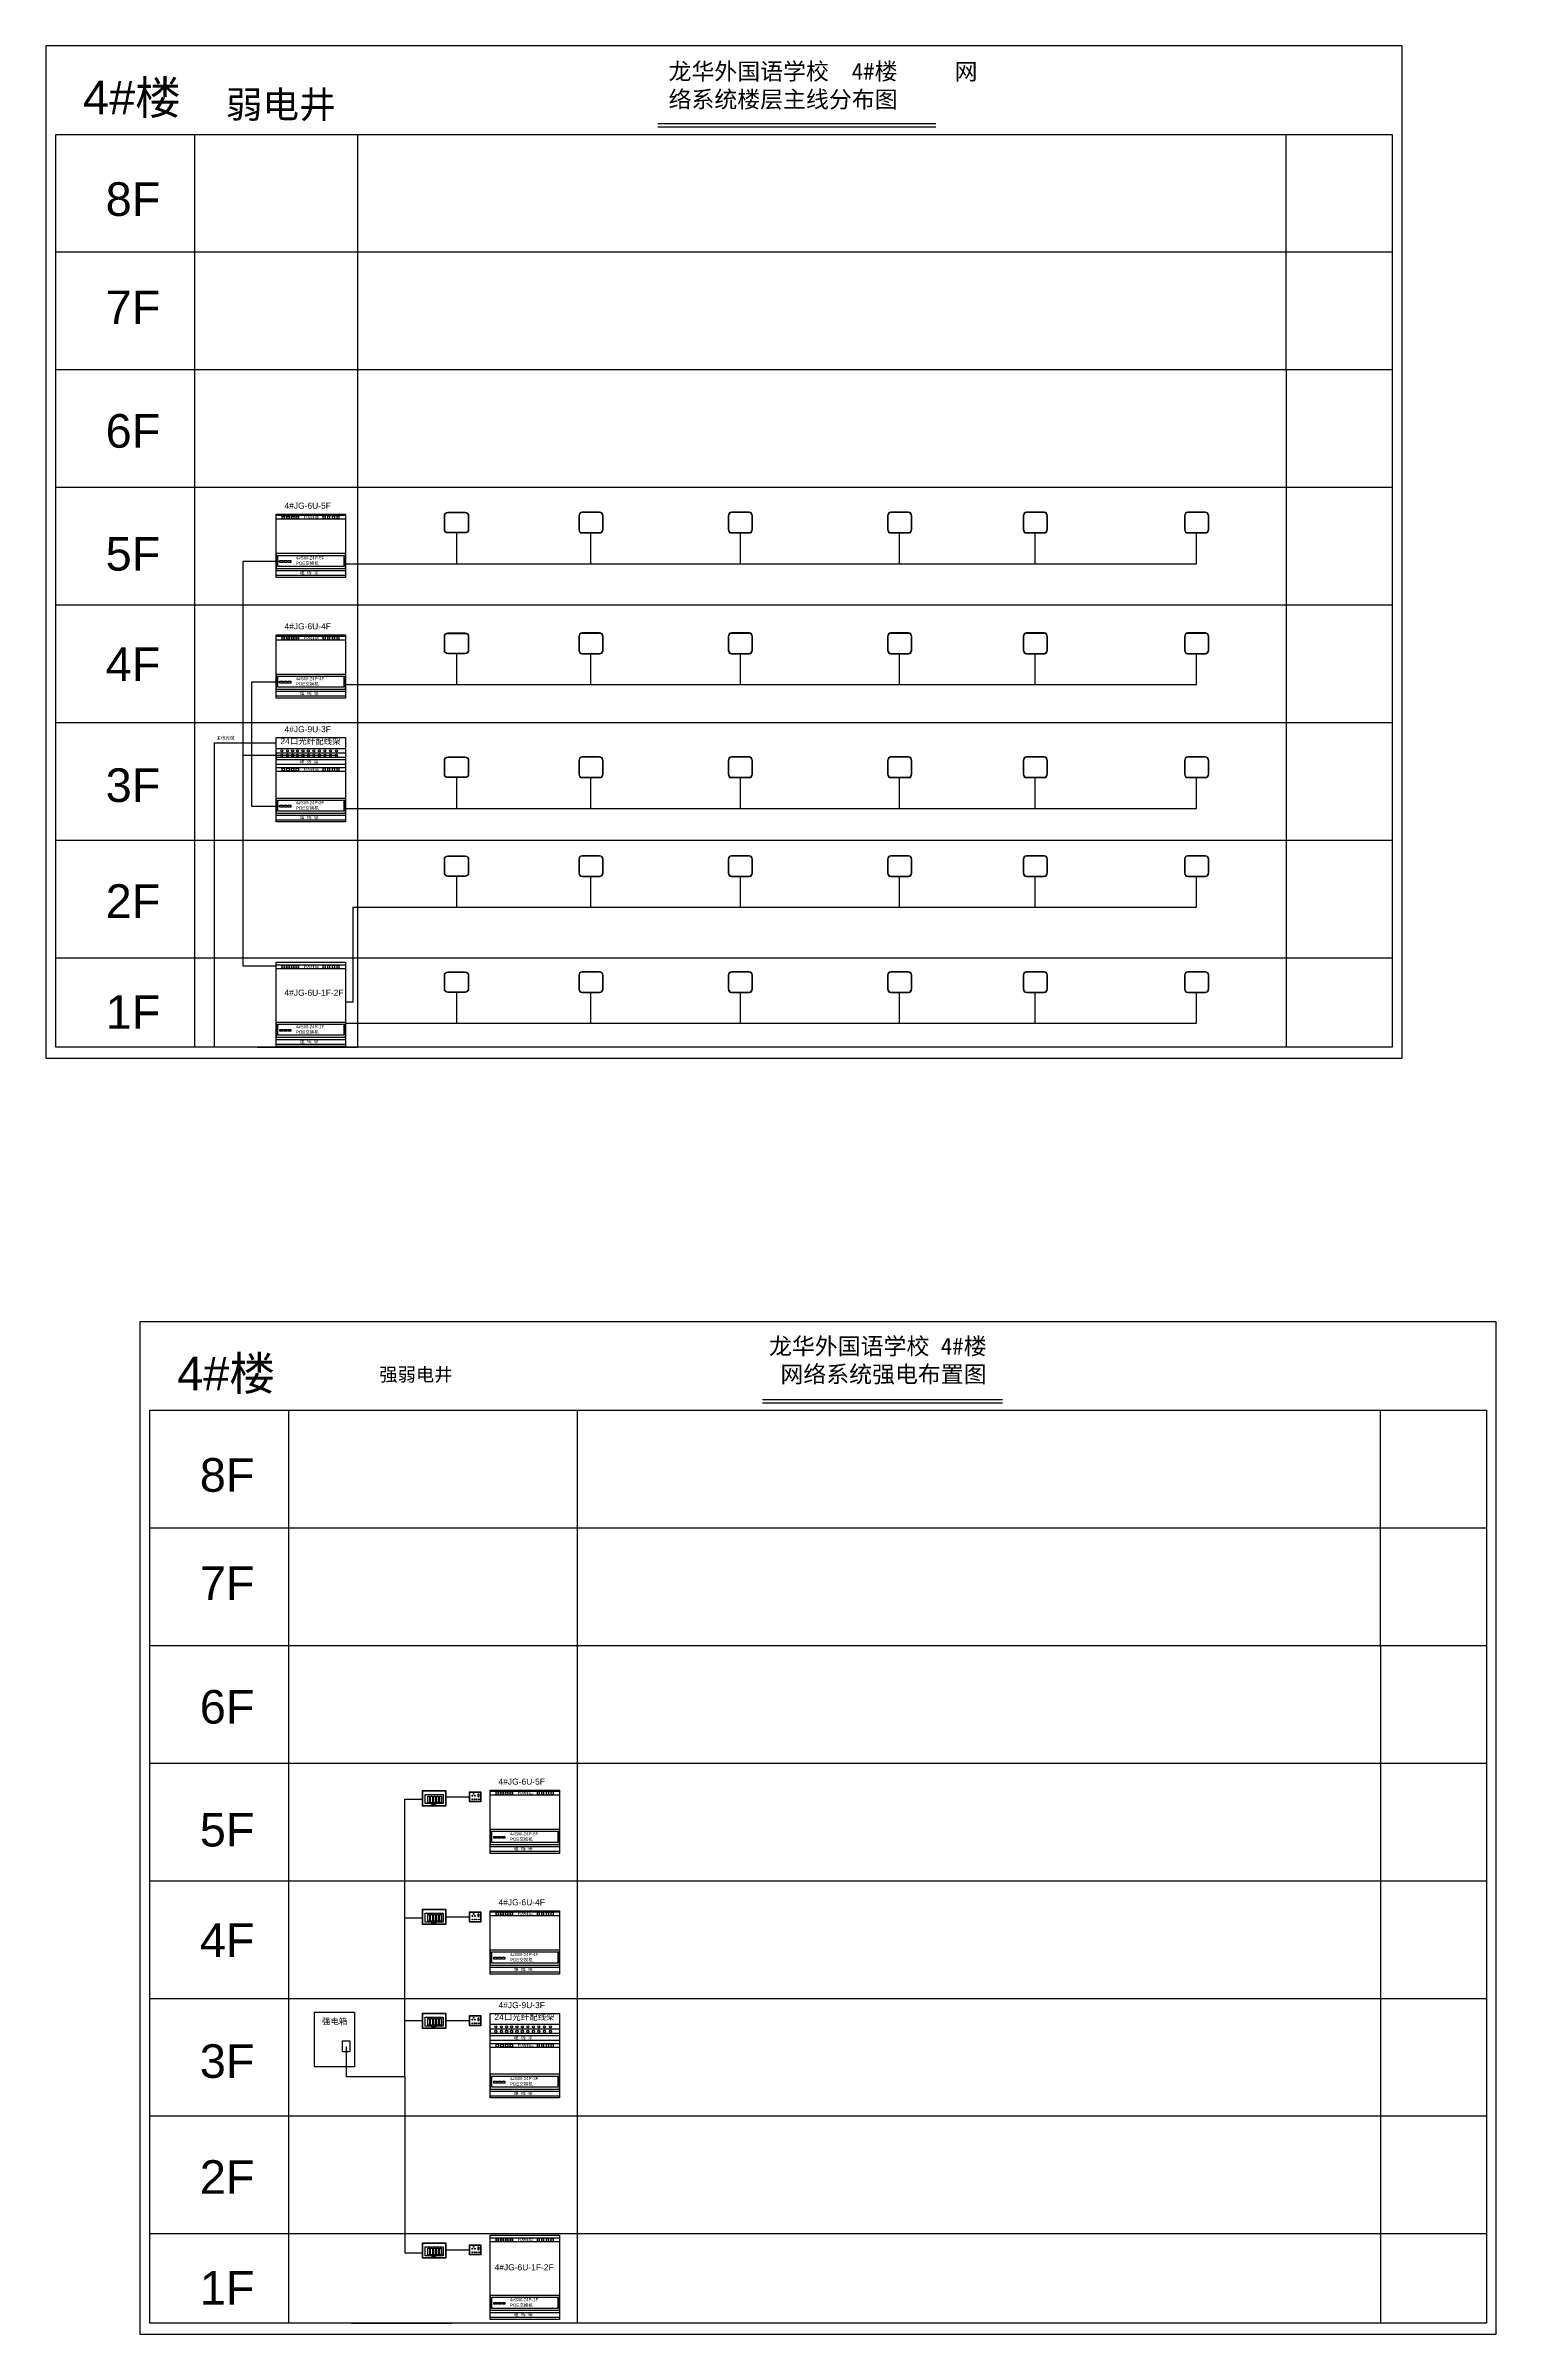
# Model space of a CAD drawing. Header units: millimetres. Extents: x 50392 to 160164, y -68581 to 42974.
# Drawn here: x 116974 to 160164, y -68581 to -480 of the extents above; entities that cross this region are included whole.
import ezdxf

# ---------------------------------------------------------------- set-up
doc = ezdxf.new("R2010")
doc.units = ezdxf.units.MM
doc.layers.add('多模光纤', color=4, linetype='Continuous')
doc.styles.get("Standard").update_dxf_attribs({"font": 'arial.ttf'})

# ---------------------------------------------------------------- blocks, each defined once
blk = doc.blocks.new('5664')
for points in [[(0, 0), (1721, 0), (1721, -99), (0, -99)], [(151, -18), (211, -18), (211, -81), (151, -81)], [(265, -18), (326, -18), (326, -81), (265, -81)], [(385, -18), (445, -18), (445, -81), (385, -81)], [(496, -18), (556, -18), (556, -81), (496, -81)], [(1225, -18), (1165, -18), (1165, -81), (1225, -81)], [(1336, -18), (1276, -18), (1276, -81), (1336, -81)], [(1456, -18), (1395, -18), (1395, -81), (1456, -81)], [(1570, -18), (1510, -18), (1510, -81), (1570, -81)]]:
    blk.add_lwpolyline(points, close=True)
at = {"insert": (697, -4), "char_height": 70, "attachment_point": 1}
blk.add_mtext_dynamic_manual_height_columns('{\\fSimHei|b0|i0|c134|p49;PDU排插}', width=1720.87, gutter_width=12.5, heights=[0], dxfattribs=at)

msp = doc.modelspace()

# ---------------------------------------------------------------- linework, layer by layer
for p, q in [((117271, -6617), (117271, -3117)), ((117271, -3117), (157068, -3117)), ((121399, -3117), (121399, -30284)), ((126271, -10117), (126271, -3117)), ((135197, -2794), (143478, -2794)), ((135197, -2895), (143478, -2895)), ((153910, -10117), (153910, -3117)), ((157068, -3117), (157068, -10117)), ((117271, -10117), (117271, -6617)), ((117271, -6617), (157068, -6617)), ((117271, -13617), (117271, -10117)), ((117271, -10117), (157068, -10117)), ((117271, -10117), (123271, -10117)), ((126271, -30284), (126271, -10117)), ((153910, -10117), (153910, -30284)), ((157068, -10117), (157068, -30284)), ((117271, -17117), (117271, -13617)), ((117271, -13617), (157068, -13617)), ((117271, -20617), (117271, -17117)), ((117271, -17117), (157068, -17117)), ((117271, -24117), (117271, -20617)), ((117271, -20617), (157068, -20617)), ((123831, -21526), (125896, -21526)), ((123831, -21526), (123831, -21687)), ((117271, -27617), (117271, -24117)), ((117271, -24117), (157068, -24117)), ((117271, -30284), (117271, -27617)), ((117271, -27617), (157068, -27617)), ((157068, -30284), (117271, -30284)), ((123271, -30284), (126271, -30284)), ((157068, -30284), (155382, -30284)), ((138315, -40763), (145458, -40763)), ((120075, -44586), (120075, -41086)), ((120075, -41086), (159872, -41086)), ((124203, -41086), (124203, -68253)), ((132806, -48086), (132806, -41086)), ((138315, -40864), (145458, -40864)), ((156714, -48086), (156714, -41086)), ((159872, -41086), (159872, -48086)), ((120075, -48086), (120075, -44586)), ((120075, -44586), (159872, -44586)), ((120075, -51586), (120075, -48086)), ((120075, -48086), (159872, -48086)), ((120075, -48086), (126075, -48086)), ((132806, -68253), (132806, -48086)), ((156714, -48086), (156714, -68253)), ((159872, -48086), (159872, -68253)), ((120075, -55086), (120075, -51586)), ((120075, -51586), (159872, -51586)), ((120075, -58586), (120075, -55086)), ((120075, -55086), (159872, -55086)), ((120075, -62086), (120075, -58586)), ((120075, -58586), (159872, -58586)), ((130204, -59495), (132269, -59495)), ((130204, -59495), (130204, -59656)), ((120075, -65586), (120075, -62086)), ((120075, -62086), (159872, -62086)), ((120075, -68253), (120075, -65586)), ((120075, -65586), (159872, -65586)), ((159872, -68253), (120075, -68253)), ((126075, -68253), (129075, -68253)), ((159872, -68253), (158186, -68253))]:
    msp.add_line(p, q)
at = {"color": 30}
for p, q in [((129205, -14979), (129205, -15896)), ((133206, -15896), (133206, -14979)), ((137656, -15896), (137656, -14979)), ((142399, -15896), (142399, -14979)), ((146439, -15896), (146439, -14979)), ((151240, -15896), (151240, -14979)), ((125896, -15896), (151240, -15896)), ((129205, -18571), (129205, -19488)), ((133206, -19488), (133206, -18571)), ((137656, -19488), (137656, -18571)), ((142399, -19488), (142399, -18571)), ((146439, -19488), (146439, -18571)), ((151240, -19488), (151240, -18571)), ((125896, -19488), (151240, -19488)), ((129205, -22260), (129205, -23177)), ((133206, -23177), (133206, -22260)), ((137656, -23177), (137656, -22260)), ((142399, -23177), (142399, -22260)), ((146439, -23177), (146439, -22260)), ((151240, -23177), (151240, -22260)), ((125896, -23177), (151240, -23177)), ((129205, -25199), (129205, -26116)), ((133206, -26116), (133206, -25199)), ((137656, -26116), (137656, -25199)), ((142399, -26116), (142399, -25199)), ((146439, -26116), (146439, -25199)), ((151240, -26116), (151240, -25199)), ((126127, -26116), (151240, -26116)), ((126127, -28942), (126127, -26116)), ((126127, -28942), (125896, -28942)), ((129205, -28652), (129205, -29569)), ((133206, -29569), (133206, -28652)), ((137656, -29569), (137656, -28652)), ((142399, -29569), (142399, -28652)), ((146439, -29569), (146439, -28652)), ((151240, -29569), (151240, -28652)), ((125896, -29569), (151240, -29569))]:
    msp.add_line(p, q, dxfattribs=at)
at = {"color": 3}
for p, q in [((121998, -30284), (121998, -21221)), ((121998, -21221), (123831, -21221))]:
    msp.add_line(p, q, dxfattribs=at)
at = {"color": 4}
msp.add_line((122841, -27859), (123831, -27859), dxfattribs=at)
at = {"color": 1}
for p, q in [((127664, -56191), (127664, -52661)), ((127664, -52661), (128197, -52661)), ((128471, -52809), (128579, -52809)), ((128888, -52588), (129587, -52588)), ((127664, -59252), (127664, -56191)), ((127664, -56191), (128197, -56191)), ((128471, -56339), (128579, -56339)), ((128888, -56164), (129587, -56164)), ((127664, -60908), (127664, -59252)), ((128197, -59252), (127664, -59252)), ((128471, -59430), (128579, -59430)), ((129587, -59252), (128888, -59252)), ((125916, -60021), (125916, -60908)), ((125916, -60908), (127664, -60908)), ((127664, -60908), (127664, -66161)), ((127664, -66161), (128197, -66161)), ((128471, -66265), (128579, -66265)), ((128888, -66068), (129587, -66068))]:
    msp.add_line(p, q, dxfattribs=at)
for points in [[(116974, -30612), (157360, -30612), (157360, -480), (116974, -480)], [(123831, -14417), (125896, -14417), (125896, -16307), (123831, -16307)], [(123831, -16034), (125896, -16034), (125896, -15594), (123831, -15594)], [(123881, -15645), (125852, -15645), (125852, -15977), (123881, -15977)], [(123831, -16098), (125896, -16098), (125896, -16247), (123831, -16247)], [(123941, -15800), (124033, -15800), (124033, -15855), (123941, -15855)], [(124063, -15800), (124155, -15800), (124155, -15855), (124063, -15855)], [(124180, -15800), (124272, -15800), (124272, -15855), (124180, -15855)], [(123831, -18008), (125896, -18008), (125896, -19898), (123831, -19898)], [(123831, -19626), (125896, -19626), (125896, -19186), (123831, -19186)], [(123831, -19689), (125896, -19689), (125896, -19838), (123831, -19838)], [(123881, -19237), (125852, -19237), (125852, -19568), (123881, -19568)], [(123941, -19392), (124033, -19392), (124033, -19447), (123941, -19447)], [(124063, -19392), (124155, -19392), (124155, -19447), (124063, -19447)], [(124180, -19392), (124272, -19392), (124272, -19447), (124180, -19447)], [(123831, -21068), (125896, -21068), (125896, -23579), (123831, -23579)], [(123831, -21390), (125896, -21390), (125896, -21662), (123831, -21662)], [(123831, -21724), (125896, -21724), (125896, -21873), (123831, -21873)], [(123831, -23317), (125896, -23317), (125896, -22877), (123831, -22877)], [(123881, -22928), (125852, -22928), (125852, -23259), (123881, -23259)], [(123941, -23083), (124033, -23083), (124033, -23138), (123941, -23138)], [(124063, -23083), (124155, -23083), (124155, -23138), (124063, -23138)], [(124180, -23083), (124272, -23083), (124272, -23138), (124180, -23138)], [(123831, -23380), (125896, -23380), (125896, -23529), (123831, -23529)], [(123831, -27747), (125896, -27747), (125896, -30258), (123831, -30258)], [(123831, -29984), (125896, -29984), (125896, -29544), (123831, -29544)], [(123881, -29595), (125852, -29595), (125852, -29926), (123881, -29926)], [(123941, -29750), (124033, -29750), (124033, -29805), (123941, -29805)], [(124063, -29750), (124155, -29750), (124155, -29805), (124063, -29805)], [(124180, -29750), (124272, -29750), (124272, -29805), (124180, -29805)], [(123831, -30047), (125896, -30047), (125896, -30196), (123831, -30196)], [(119778, -68581), (160164, -68581), (160164, -38449), (119778, -38449)], [(130204, -52386), (132269, -52386), (132269, -54276), (130204, -54276)], [(130204, -54003), (132269, -54003), (132269, -53564), (130204, -53564)], [(130253, -53615), (132225, -53615), (132225, -53946), (130253, -53946)], [(130314, -53770), (130405, -53770), (130405, -53824), (130314, -53824)], [(130435, -53770), (130527, -53770), (130527, -53824), (130435, -53824)], [(130553, -53770), (130644, -53770), (130644, -53824), (130553, -53824)], [(130204, -54067), (132269, -54067), (132269, -54216), (130204, -54216)], [(130204, -55977), (132269, -55977), (132269, -57867), (130204, -57867)], [(130204, -57595), (132269, -57595), (132269, -57155), (130204, -57155)], [(130204, -57658), (132269, -57658), (132269, -57807), (130204, -57807)], [(130253, -57206), (132225, -57206), (132225, -57537), (130253, -57537)], [(130314, -57361), (130405, -57361), (130405, -57416), (130314, -57416)], [(130435, -57361), (130527, -57361), (130527, -57416), (130435, -57416)], [(130553, -57361), (130644, -57361), (130644, -57416), (130553, -57416)], [(130204, -59038), (132269, -59038), (132269, -61548), (130204, -61548)], [(130204, -59359), (132269, -59359), (132269, -59632), (130204, -59632)], [(130204, -59694), (132269, -59694), (132269, -59843), (130204, -59843)], [(130204, -61286), (132269, -61286), (132269, -60846), (130204, -60846)], [(130253, -60897), (132225, -60897), (132225, -61228), (130253, -61228)], [(130314, -61052), (130405, -61052), (130405, -61107), (130314, -61107)], [(130435, -61052), (130527, -61052), (130527, -61107), (130435, -61107)], [(130553, -61052), (130644, -61052), (130644, -61107), (130553, -61107)], [(130204, -61349), (132269, -61349), (132269, -61498), (130204, -61498)], [(130204, -65633), (132269, -65633), (132269, -68144), (130204, -68144)], [(130204, -67870), (132269, -67870), (132269, -67430), (130204, -67430)], [(130204, -67933), (132269, -67933), (132269, -68082), (130204, -68082)], [(130253, -67481), (132225, -67481), (132225, -67812), (130253, -67812)], [(130314, -67636), (130405, -67636), (130405, -67691), (130314, -67691)], [(130435, -67636), (130527, -67636), (130527, -67691), (130435, -67691)], [(130553, -67636), (130644, -67636), (130644, -67691), (130553, -67691)]]:
    msp.add_lwpolyline(points, close=True)
for points in [[(128944, -14364), (129466, -14364, -0.414214), (129566, -14464), (129566, -14879, -0.414214), (129466, -14979), (128944, -14979, -0.414214), (128844, -14879), (128844, -14464, -0.414214)], [(128944, -14374), (129466, -14374, -0.414214), (129556, -14464), (129556, -14879, -0.414214), (129466, -14969), (128944, -14969, -0.414214), (128854, -14879), (128854, -14464, -0.414214)], [(133467, -14364), (132945, -14364, 0.414214), (132845, -14464), (132845, -14879, 0.414214), (132945, -14979), (133467, -14979, 0.414214), (133567, -14879), (133567, -14464, 0.414214)], [(133467, -14374), (132945, -14374, 0.414214), (132855, -14464), (132855, -14879, 0.414214), (132945, -14969), (133467, -14969, 0.414214), (133557, -14879), (133557, -14464, 0.414214)], [(137917, -14364), (137395, -14364, 0.414214), (137295, -14464), (137295, -14879, 0.414214), (137395, -14979), (137917, -14979, 0.414214), (138017, -14879), (138017, -14464, 0.414214)], [(137917, -14374), (137395, -14374, 0.414214), (137305, -14464), (137305, -14879, 0.414214), (137395, -14969), (137917, -14969, 0.414214), (138007, -14879), (138007, -14464, 0.414214)], [(142660, -14364), (142138, -14364, 0.414214), (142038, -14464), (142038, -14879, 0.414214), (142138, -14979), (142660, -14979, 0.414214), (142760, -14879), (142760, -14464, 0.414214)], [(142660, -14374), (142138, -14374, 0.414214), (142048, -14464), (142048, -14879, 0.414214), (142138, -14969), (142660, -14969, 0.414214), (142750, -14879), (142750, -14464, 0.414214)], [(146700, -14364), (146178, -14364, 0.414214), (146078, -14464), (146078, -14879, 0.414214), (146178, -14979), (146700, -14979, 0.414214), (146800, -14879), (146800, -14464, 0.414214)], [(146700, -14374), (146178, -14374, 0.414214), (146088, -14464), (146088, -14879, 0.414214), (146178, -14969), (146700, -14969, 0.414214), (146790, -14879), (146790, -14464, 0.414214)], [(151501, -14364), (150979, -14364, 0.414214), (150879, -14464), (150879, -14879, 0.414214), (150979, -14979), (151501, -14979, 0.414214), (151601, -14879), (151601, -14464, 0.414214)], [(151501, -14374), (150979, -14374, 0.414214), (150889, -14464), (150889, -14879, 0.414214), (150979, -14969), (151501, -14969, 0.414214), (151591, -14879), (151591, -14464, 0.414214)], [(128944, -17955), (129466, -17955, -0.414214), (129566, -18055), (129566, -18471, -0.414214), (129466, -18571), (128944, -18571, -0.414214), (128844, -18471), (128844, -18055, -0.414214)], [(128944, -17965), (129466, -17965, -0.414214), (129556, -18055), (129556, -18471, -0.414214), (129466, -18561), (128944, -18561, -0.414214), (128854, -18471), (128854, -18055, -0.414214)], [(133467, -17955), (132945, -17955, 0.414214), (132845, -18055), (132845, -18471, 0.414214), (132945, -18571), (133467, -18571, 0.414214), (133567, -18471), (133567, -18055, 0.414214)], [(133467, -17965), (132945, -17965, 0.414214), (132855, -18055), (132855, -18471, 0.414214), (132945, -18561), (133467, -18561, 0.414214), (133557, -18471), (133557, -18055, 0.414214)], [(137917, -17955), (137395, -17955, 0.414214), (137295, -18055), (137295, -18471, 0.414214), (137395, -18571), (137917, -18571, 0.414214), (138017, -18471), (138017, -18055, 0.414214)], [(137917, -17965), (137395, -17965, 0.414214), (137305, -18055), (137305, -18471, 0.414214), (137395, -18561), (137917, -18561, 0.414214), (138007, -18471), (138007, -18055, 0.414214)], [(142660, -17955), (142138, -17955, 0.414214), (142038, -18055), (142038, -18471, 0.414214), (142138, -18571), (142660, -18571, 0.414214), (142760, -18471), (142760, -18055, 0.414214)], [(142660, -17965), (142138, -17965, 0.414214), (142048, -18055), (142048, -18471, 0.414214), (142138, -18561), (142660, -18561, 0.414214), (142750, -18471), (142750, -18055, 0.414214)], [(146700, -17955), (146178, -17955, 0.414214), (146078, -18055), (146078, -18471, 0.414214), (146178, -18571), (146700, -18571, 0.414214), (146800, -18471), (146800, -18055, 0.414214)], [(146700, -17965), (146178, -17965, 0.414214), (146088, -18055), (146088, -18471, 0.414214), (146178, -18561), (146700, -18561, 0.414214), (146790, -18471), (146790, -18055, 0.414214)], [(151501, -17955), (150979, -17955, 0.414214), (150879, -18055), (150879, -18471, 0.414214), (150979, -18571), (151501, -18571, 0.414214), (151601, -18471), (151601, -18055, 0.414214)], [(151501, -17965), (150979, -17965, 0.414214), (150889, -18055), (150889, -18471, 0.414214), (150979, -18561), (151501, -18561, 0.414214), (151591, -18471), (151591, -18055, 0.414214)], [(128944, -21645), (129466, -21645, -0.414214), (129566, -21745), (129566, -22160, -0.414214), (129466, -22260), (128944, -22260, -0.414214), (128844, -22160), (128844, -21745, -0.414214)], [(128944, -21655), (129466, -21655, -0.414214), (129556, -21745), (129556, -22160, -0.414214), (129466, -22250), (128944, -22250, -0.414214), (128854, -22160), (128854, -21745, -0.414214)], [(133467, -21645), (132945, -21645, 0.414214), (132845, -21745), (132845, -22160, 0.414214), (132945, -22260), (133467, -22260, 0.414214), (133567, -22160), (133567, -21745, 0.414214)], [(133467, -21655), (132945, -21655, 0.414214), (132855, -21745), (132855, -22160, 0.414214), (132945, -22250), (133467, -22250, 0.414214), (133557, -22160), (133557, -21745, 0.414214)], [(137917, -21645), (137395, -21645, 0.414214), (137295, -21745), (137295, -22160, 0.414214), (137395, -22260), (137917, -22260, 0.414214), (138017, -22160), (138017, -21745, 0.414214)], [(137917, -21655), (137395, -21655, 0.414214), (137305, -21745), (137305, -22160, 0.414214), (137395, -22250), (137917, -22250, 0.414214), (138007, -22160), (138007, -21745, 0.414214)], [(142660, -21645), (142138, -21645, 0.414214), (142038, -21745), (142038, -22160, 0.414214), (142138, -22260), (142660, -22260, 0.414214), (142760, -22160), (142760, -21745, 0.414214)], [(142660, -21655), (142138, -21655, 0.414214), (142048, -21745), (142048, -22160, 0.414214), (142138, -22250), (142660, -22250, 0.414214), (142750, -22160), (142750, -21745, 0.414214)], [(146700, -21645), (146178, -21645, 0.414214), (146078, -21745), (146078, -22160, 0.414214), (146178, -22260), (146700, -22260, 0.414214), (146800, -22160), (146800, -21745, 0.414214)], [(146700, -21655), (146178, -21655, 0.414214), (146088, -21745), (146088, -22160, 0.414214), (146178, -22250), (146700, -22250, 0.414214), (146790, -22160), (146790, -21745, 0.414214)], [(151501, -21645), (150979, -21645, 0.414214), (150879, -21745), (150879, -22160, 0.414214), (150979, -22260), (151501, -22260, 0.414214), (151601, -22160), (151601, -21745, 0.414214)], [(151501, -21655), (150979, -21655, 0.414214), (150889, -21745), (150889, -22160, 0.414214), (150979, -22250), (151501, -22250, 0.414214), (151591, -22160), (151591, -21745, 0.414214)], [(128944, -24584), (129466, -24584, -0.414214), (129566, -24684), (129566, -25099, -0.414214), (129466, -25199), (128944, -25199, -0.414214), (128844, -25099), (128844, -24684, -0.414214)], [(128944, -24594), (129466, -24594, -0.414214), (129556, -24684), (129556, -25099, -0.414214), (129466, -25189), (128944, -25189, -0.414214), (128854, -25099), (128854, -24684, -0.414214)], [(133467, -24584), (132945, -24584, 0.414214), (132845, -24684), (132845, -25099, 0.414214), (132945, -25199), (133467, -25199, 0.414214), (133567, -25099), (133567, -24684, 0.414214)], [(133467, -24594), (132945, -24594, 0.414214), (132855, -24684), (132855, -25099, 0.414214), (132945, -25189), (133467, -25189, 0.414214), (133557, -25099), (133557, -24684, 0.414214)], [(137917, -24584), (137395, -24584, 0.414214), (137295, -24684), (137295, -25099, 0.414214), (137395, -25199), (137917, -25199, 0.414214), (138017, -25099), (138017, -24684, 0.414214)], [(137917, -24594), (137395, -24594, 0.414214), (137305, -24684), (137305, -25099, 0.414214), (137395, -25189), (137917, -25189, 0.414214), (138007, -25099), (138007, -24684, 0.414214)], [(142660, -24584), (142138, -24584, 0.414214), (142038, -24684), (142038, -25099, 0.414214), (142138, -25199), (142660, -25199, 0.414214), (142760, -25099), (142760, -24684, 0.414214)], [(142660, -24594), (142138, -24594, 0.414214), (142048, -24684), (142048, -25099, 0.414214), (142138, -25189), (142660, -25189, 0.414214), (142750, -25099), (142750, -24684, 0.414214)], [(146700, -24584), (146178, -24584, 0.414214), (146078, -24684), (146078, -25099, 0.414214), (146178, -25199), (146700, -25199, 0.414214), (146800, -25099), (146800, -24684, 0.414214)], [(146700, -24594), (146178, -24594, 0.414214), (146088, -24684), (146088, -25099, 0.414214), (146178, -25189), (146700, -25189, 0.414214), (146790, -25099), (146790, -24684, 0.414214)], [(151501, -24584), (150979, -24584, 0.414214), (150879, -24684), (150879, -25099, 0.414214), (150979, -25199), (151501, -25199, 0.414214), (151601, -25099), (151601, -24684, 0.414214)], [(151501, -24594), (150979, -24594, 0.414214), (150889, -24684), (150889, -25099, 0.414214), (150979, -25189), (151501, -25189, 0.414214), (151591, -25099), (151591, -24684, 0.414214)], [(128944, -28037), (129466, -28037, -0.414214), (129566, -28137), (129566, -28552, -0.414214), (129466, -28652), (128944, -28652, -0.414214), (128844, -28552), (128844, -28137, -0.414214)], [(128944, -28047), (129466, -28047, -0.414214), (129556, -28137), (129556, -28552, -0.414214), (129466, -28642), (128944, -28642, -0.414214), (128854, -28552), (128854, -28137, -0.414214)], [(133467, -28037), (132945, -28037, 0.414214), (132845, -28137), (132845, -28552, 0.414214), (132945, -28652), (133467, -28652, 0.414214), (133567, -28552), (133567, -28137, 0.414214)], [(133467, -28047), (132945, -28047, 0.414214), (132855, -28137), (132855, -28552, 0.414214), (132945, -28642), (133467, -28642, 0.414214), (133557, -28552), (133557, -28137, 0.414214)], [(137917, -28037), (137395, -28037, 0.414214), (137295, -28137), (137295, -28552, 0.414214), (137395, -28652), (137917, -28652, 0.414214), (138017, -28552), (138017, -28137, 0.414214)], [(137917, -28047), (137395, -28047, 0.414214), (137305, -28137), (137305, -28552, 0.414214), (137395, -28642), (137917, -28642, 0.414214), (138007, -28552), (138007, -28137, 0.414214)], [(142660, -28037), (142138, -28037, 0.414214), (142038, -28137), (142038, -28552, 0.414214), (142138, -28652), (142660, -28652, 0.414214), (142760, -28552), (142760, -28137, 0.414214)], [(142660, -28047), (142138, -28047, 0.414214), (142048, -28137), (142048, -28552, 0.414214), (142138, -28642), (142660, -28642, 0.414214), (142750, -28552), (142750, -28137, 0.414214)], [(146700, -28037), (146178, -28037, 0.414214), (146078, -28137), (146078, -28552, 0.414214), (146178, -28652), (146700, -28652, 0.414214), (146800, -28552), (146800, -28137, 0.414214)], [(146700, -28047), (146178, -28047, 0.414214), (146088, -28137), (146088, -28552, 0.414214), (146178, -28642), (146700, -28642, 0.414214), (146790, -28552), (146790, -28137, 0.414214)], [(151501, -28037), (150979, -28037, 0.414214), (150879, -28137), (150879, -28552, 0.414214), (150979, -28652), (151501, -28652, 0.414214), (151601, -28552), (151601, -28137, 0.414214)], [(151501, -28047), (150979, -28047, 0.414214), (150889, -28137), (150889, -28552, 0.414214), (150979, -28642), (151501, -28642, 0.414214), (151591, -28552), (151591, -28137, 0.414214)]]:
    msp.add_lwpolyline(points, format="xyb", close=True)
for points in [[(128197, -52402), (128888, -52402), (128888, -52862), (128197, -52862)], [(128207, -52412), (128878, -52412), (128878, -52852), (128207, -52852)], [(129587, -52436), (129927, -52436), (129927, -52739), (129587, -52739)], [(128275, -52522), (128807, -52522), (128807, -52790), (128275, -52790)], [(128348, -52566), (128403, -52566), (128403, -52765), (128348, -52765)], [(128431, -52566), (128486, -52566), (128486, -52765), (128431, -52765)], [(128471, -52803), (128579, -52803), (128579, -52816), (128471, -52816)], [(128526, -52566), (128580, -52566), (128580, -52765), (128526, -52765)], [(128618, -52566), (128673, -52566), (128673, -52765), (128618, -52765)], [(128708, -52566), (128763, -52566), (128763, -52765), (128708, -52765)], [(129597, -52446), (129917, -52446), (129917, -52729), (129597, -52729)], [(129668, -52649), (129678, -52649), (129678, -52678), (129668, -52678)], [(129669, -52543), (129679, -52543), (129679, -52572), (129669, -52572)], [(129706, -52485), (129716, -52485), (129716, -52514), (129706, -52514)], [(129741, -52649), (129751, -52649), (129751, -52678), (129741, -52678)], [(129747, -52543), (129757, -52543), (129757, -52572), (129747, -52572)], [(129805, -52649), (129815, -52649), (129815, -52678), (129805, -52678)], [(129884, -52507), (129836, -52507), (129836, -52577), (129884, -52577)], [(129868, -52649), (129878, -52649), (129878, -52678), (129868, -52678)], [(128197, -55931), (128888, -55931), (128888, -56391), (128197, -56391)], [(128207, -55941), (128878, -55941), (128878, -56381), (128207, -56381)], [(128275, -56051), (128807, -56051), (128807, -56319), (128275, -56319)], [(128348, -56095), (128403, -56095), (128403, -56294), (128348, -56294)], [(128431, -56095), (128486, -56095), (128486, -56294), (128431, -56294)], [(128471, -56332), (128579, -56332), (128579, -56345), (128471, -56345)], [(128526, -56095), (128580, -56095), (128580, -56294), (128526, -56294)], [(128618, -56095), (128673, -56095), (128673, -56294), (128618, -56294)], [(128708, -56095), (128763, -56095), (128763, -56294), (128708, -56294)], [(129587, -56012), (129927, -56012), (129927, -56315), (129587, -56315)], [(129597, -56022), (129917, -56022), (129917, -56305), (129597, -56305)], [(129668, -56225), (129678, -56225), (129678, -56254), (129668, -56254)], [(129669, -56119), (129679, -56119), (129679, -56148), (129669, -56148)], [(129706, -56061), (129716, -56061), (129716, -56090), (129706, -56090)], [(129741, -56225), (129751, -56225), (129751, -56254), (129741, -56254)], [(129747, -56119), (129757, -56119), (129757, -56148), (129747, -56148)], [(129805, -56225), (129815, -56225), (129815, -56254), (129805, -56254)], [(129884, -56083), (129836, -56083), (129836, -56153), (129884, -56153)], [(129868, -56225), (129878, -56225), (129878, -56254), (129868, -56254)], [(124972, -58998), (126171, -58998), (126171, -60627), (124972, -60627)], [(128197, -59022), (128888, -59022), (128888, -59482), (128197, -59482)], [(128207, -59032), (128878, -59032), (128878, -59472), (128207, -59472)], [(128275, -59142), (128807, -59142), (128807, -59410), (128275, -59410)], [(128348, -59186), (128403, -59186), (128403, -59385), (128348, -59385)], [(128431, -59186), (128486, -59186), (128486, -59385), (128431, -59385)], [(128526, -59186), (128580, -59186), (128580, -59385), (128526, -59385)], [(128618, -59186), (128673, -59186), (128673, -59385), (128618, -59385)], [(128708, -59186), (128763, -59186), (128763, -59385), (128708, -59385)], [(129587, -59101), (129927, -59101), (129927, -59403), (129587, -59403)], [(129597, -59111), (129917, -59111), (129917, -59393), (129597, -59393)], [(129669, -59207), (129679, -59207), (129679, -59236), (129669, -59236)], [(129706, -59149), (129716, -59149), (129716, -59178), (129706, -59178)], [(129747, -59207), (129757, -59207), (129757, -59236), (129747, -59236)], [(129884, -59171), (129836, -59171), (129836, -59242), (129884, -59242)], [(125808, -59849), (126028, -59849), (126028, -60176), (125808, -60176)], [(128471, -59423), (128579, -59423), (128579, -59436), (128471, -59436)], [(129668, -59313), (129678, -59313), (129678, -59342), (129668, -59342)], [(129741, -59313), (129751, -59313), (129751, -59342), (129741, -59342)], [(129805, -59313), (129815, -59313), (129815, -59342), (129805, -59342)], [(129868, -59313), (129878, -59313), (129878, -59342), (129868, -59342)], [(128197, -65858), (128888, -65858), (128888, -66318), (128197, -66318)], [(128207, -65868), (128878, -65868), (128878, -66308), (128207, -66308)], [(128275, -65978), (128807, -65978), (128807, -66246), (128275, -66246)], [(128348, -66022), (128403, -66022), (128403, -66221), (128348, -66221)], [(128431, -66022), (128486, -66022), (128486, -66221), (128431, -66221)], [(128526, -66022), (128580, -66022), (128580, -66221), (128526, -66221)], [(128618, -66022), (128673, -66022), (128673, -66221), (128618, -66221)], [(128708, -66022), (128763, -66022), (128763, -66221), (128708, -66221)], [(129587, -65917), (129927, -65917), (129927, -66220), (129587, -66220)], [(129597, -65927), (129917, -65927), (129917, -66210), (129597, -66210)], [(129669, -66024), (129679, -66024), (129679, -66052), (129669, -66052)], [(129706, -65966), (129716, -65966), (129716, -65994), (129706, -65994)], [(129747, -66024), (129757, -66024), (129757, -66052), (129747, -66052)], [(129884, -65987), (129836, -65987), (129836, -66058), (129884, -66058)], [(128471, -66259), (128579, -66259), (128579, -66272), (128471, -66272)], [(129668, -66130), (129678, -66130), (129678, -66158), (129668, -66158)], [(129741, -66130), (129751, -66130), (129751, -66158), (129741, -66158)], [(129805, -66130), (129815, -66130), (129815, -66158), (129805, -66158)], [(129868, -66130), (129878, -66130), (129878, -66158), (129868, -66158)]]:
    msp.add_lwpolyline(points, close=True, dxfattribs=at)
for centre in [(124005, -21462), (124005, -21597), (124174, -21462), (124174, -21597), (124325, -21462), (124325, -21597), (124472, -21462), (124472, -21597), (124634, -21462), (124634, -21597), (124793, -21462), (124793, -21597), (124958, -21462), (124958, -21597), (125121, -21462), (125121, -21597), (125283, -21462), (125283, -21597), (125454, -21462), (125454, -21597), (125631, -21462), (125631, -21597), (130377, -59432), (130377, -59567), (130546, -59432), (130546, -59567), (130698, -59432), (130698, -59567), (130845, -59432), (130845, -59567), (131006, -59432), (131006, -59567), (131165, -59432), (131165, -59567), (131330, -59432), (131330, -59567), (131494, -59432), (131494, -59567), (131655, -59432), (131655, -59567), (131826, -59432), (131826, -59567), (132004, -59432), (132004, -59567)]:
    msp.add_circle(centre, 31.3)
at = {"layer": '多模光纤'}
for p, q in [((123941, -15828), (122841, -15828)), ((122841, -15828), (122841, -21597)), ((123941, -19419), (123102, -19419)), ((123102, -19419), (123102, -21597)), ((123102, -21597), (122841, -21597)), ((122841, -21597), (122841, -27859)), ((125631, -21597), (123102, -21597)), ((123102, -21597), (123102, -23110)), ((123102, -23110), (123941, -23110))]:
    msp.add_line(p, q, dxfattribs=at)

# ---------------------------------------------------------------- block references
at = {"xscale": 1.2, "yscale": 1.2, "zscale": 1.2}
for p in [(123831, -14453), (123831, -18045), (123831, -21958), (123831, -27831), (130204, -52423), (130204, -56014), (130204, -59927), (130204, -65717)]:
    msp.add_blockref('5664', p, dxfattribs=at)

# ---------------------------------------------------------------- texts
at = {"attachment_point": 1}
for s, width, insert, char_height in [('\\A1;{\\fSimSun|b0|i0|c134|p2;龙华外国语学校  4#楼     网络系统楼层主线分布图}', 9385.23, (135518, -991), 500), ('4#{\\fSimSun|b0|i0|c134|p2;楼}', 9059, (118082, -1521), 1000), ('{\\fSimSun|b0|i0|c134|p2;弱电井}', 9059, (122335, -1827), 800), ('8F', 1720.87, (118757, -4542), 1000), ('7F', 1720.87, (118757, -7763), 1000), ('6F', 1720.87, (118757, -11441), 1000), ('4#JG-6U-5F', 1720.87, (124082, -14076), 180), ('5F', 1720.87, (118757, -15098), 1000), ('4#SW-24P-5F\\PPOE{\\fSimSun|b0|i0|c134|p2;交换机}', 729.57, (124420, -15672), 96), ('{\\fSimSun|b0|i0|c134|p2;理 线 架}', 1127.72, (124543, -16109), 96), ('4#JG-6U-4F', 1720.87, (124082, -17667), 180), ('4F', 1720.87, (118757, -18381), 1000), ('4#SW-24P-4F\\PPOE{\\fSimSun|b0|i0|c134|p2;交换机}', 729.57, (124420, -19264), 96), ('{\\fSimSun|b0|i0|c134|p2;理 线 架}', 1127.72, (124543, -19701), 96), ('{\\fSimSun|b0|i0|c134|p2;主线光缆 }', 1127.72, (122056, -21031), 96), ('24{\\fSimSun|b0|i0|c134|p2;口光纤配线架}', 3268.34, (123962, -21083), 180), ('4#JG-9U-3F', 1720.87, (124082, -20728), 180), ('{\\fSimSun|b0|i0|c134|p2;理 线 架}', 1127.72, (124543, -21736), 96), ('3F', 1720.87, (118757, -21983), 1000), ('4#SW-24P-3F\\PPOE{\\fSimSun|b0|i0|c134|p2;交换机}', 729.57, (124420, -22955), 96), ('{\\fSimSun|b0|i0|c134|p2;理 线 架}', 1127.72, (124543, -23392), 96), ('2F', 1720.87, (118757, -25433), 1000), ('4#JG-6U-1F-2F', 1720.87, (124082, -28570), 180), ('1F', 1720.87, (118757, -28734), 1000), ('4#SW-24P-1F\\PPOE{\\fSimSun|b0|i0|c134|p2;交换机}', 729.57, (124420, -29622), 96), ('{\\fSimSun|b0|i0|c134|p2;理 线 架}', 1127.72, (124543, -30059), 96), ('4#{\\fSimSun|b0|i0|c134|p2;楼}', 9059, (120886, -39491), 1000), ('\\A1;{\\fSimSun|b0|i0|c134|p2;龙华外国语学校 4#楼     网络系统强电布置图}', 7603.72, (138510, -38928), 500), ('{\\fSimSun|b0|i0|c134|p2;强弱电井}', 9059, (126904, -39822), 400), ('8F', 1720.87, (121561, -42511), 1000), ('7F', 1720.87, (121561, -45732), 1000), ('6F', 1720.87, (121561, -49410), 1000), ('4#JG-6U-5F', 1720.87, (130455, -52045), 180), ('5F', 1720.87, (121561, -53067), 1000), ('4#SW-24P-5F\\PPOE{\\fSimSun|b0|i0|c134|p2;交换机}', 729.57, (130792, -53642), 96), ('{\\fSimSun|b0|i0|c134|p2;理 线 架}', 1127.72, (130916, -54079), 96), ('4#JG-6U-4F', 1720.87, (130455, -55637), 180), ('4F', 1720.87, (121561, -56351), 1000), ('4#SW-24P-4F\\PPOE{\\fSimSun|b0|i0|c134|p2;交换机}', 729.57, (130792, -57233), 96), ('{\\fSimSun|b0|i0|c134|p2;理 线 架}', 1127.72, (130916, -57670), 96), ('24{\\fSimSun|b0|i0|c134|p2;口光纤配线架}', 3268.34, (130334, -59052), 180), ('4#JG-9U-3F', 1720.87, (130455, -58697), 180), ('{\\fSimSun|b0|i0|c134|p2;理 线 架}', 1127.72, (130916, -59705), 96), ('3F', 1720.87, (121561, -59953), 1000), ('4#SW-24P-3F\\PPOE{\\fSimSun|b0|i0|c134|p2;交换机}', 729.57, (130792, -60924), 96), ('{\\fSimSun|b0|i0|c134|p2;理 线 架}', 1127.72, (130916, -61361), 96), ('2F', 1720.87, (121561, -63403), 1000), ('1F', 1720.87, (121561, -66703), 1000), ('4#JG-6U-1F-2F', 1720.87, (130338, -66499), 180), ('4#SW-24P-1F\\PPOE{\\fSimSun|b0|i0|c134|p2;交换机}', 729.57, (130792, -67508), 96), ('{\\fSimSun|b0|i0|c134|p2;理 线 架}', 1127.72, (130916, -67945), 96)]:
    msp.add_mtext_dynamic_manual_height_columns(s, width=width, gutter_width=12.5, heights=[0], dxfattribs=dict(at, insert=insert, char_height=char_height))
at = {"color": 1, "insert": (125201, -59183), "char_height": 180, "attachment_point": 1}
msp.add_mtext_dynamic_manual_height_columns('{\\fSimSun|b0|i0|c134|p2;强电箱}', width=1720.87, gutter_width=12.5, heights=[0], dxfattribs=at)

doc.saveas('drawing.dxf')
